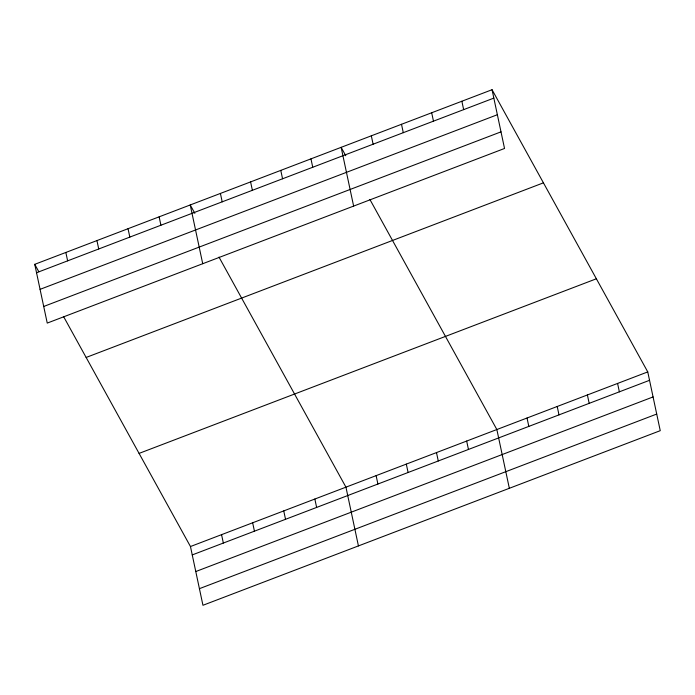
<?xml version="1.0" encoding="UTF-8"?>
<svg xmlns="http://www.w3.org/2000/svg" width="695" height="695" viewBox="0 0 695 695"><rect width="100%" height="100%" fill="white"/><g stroke="black" fill="none" stroke-linecap="round" stroke-linejoin="round"><path stroke-width="1.04" d="M492.051 89.716L504.535 148.469L47.243 323.088L34.75 264.326L492.051 89.716L647.757 371.912L660.25 430.674L202.949 605.284L190.465 546.531L63.523 316.477M36.531 272.727L493.832 98.108M40.067 289.346L497.368 114.727M43.707 306.469L501.008 131.85M86.137 357.456L543.438 182.837M139.078 453.401L596.38 278.782M190.465 546.531L647.757 371.912M192.246 554.923L649.547 380.304M195.782 571.542L653.074 396.932M199.422 588.665L656.714 414.055M345.762 155.715L341.141 147.34L353.633 206.094M369.914 199.491L496.855 429.536L509.339 488.29M194.852 213.339L190.23 204.964L202.723 263.718M219.003 257.107L345.945 487.16L358.429 545.914M34.75 264.326L38.859 271.78M617.577 383.432L619.367 391.832M587.397 394.96L589.178 403.361M557.216 406.488L558.997 414.88M461.871 101.235L463.652 109.636M527.036 418.008L528.817 426.409M431.682 112.764L433.471 121.165M401.502 124.292L403.291 132.684M466.666 441.056L468.456 449.457M371.321 135.812L373.111 144.213M436.486 452.584L438.276 460.985M406.306 464.104L408.095 472.504M310.96 158.86L312.741 167.26M376.125 475.632L377.906 484.033M280.78 170.388L282.561 178.78M250.591 181.908L252.381 190.308M314.844 499.027L316.633 507.428M220.411 193.436L222.2 201.837M283.751 510.903L285.532 519.304M252.65 522.779L254.44 531.18M159.138 216.831L160.919 225.232M221.557 534.655L223.347 543.047M128.036 228.707L129.826 237.108M96.944 240.583L98.725 248.975M65.843 252.459L67.632 260.851"/></g></svg>
